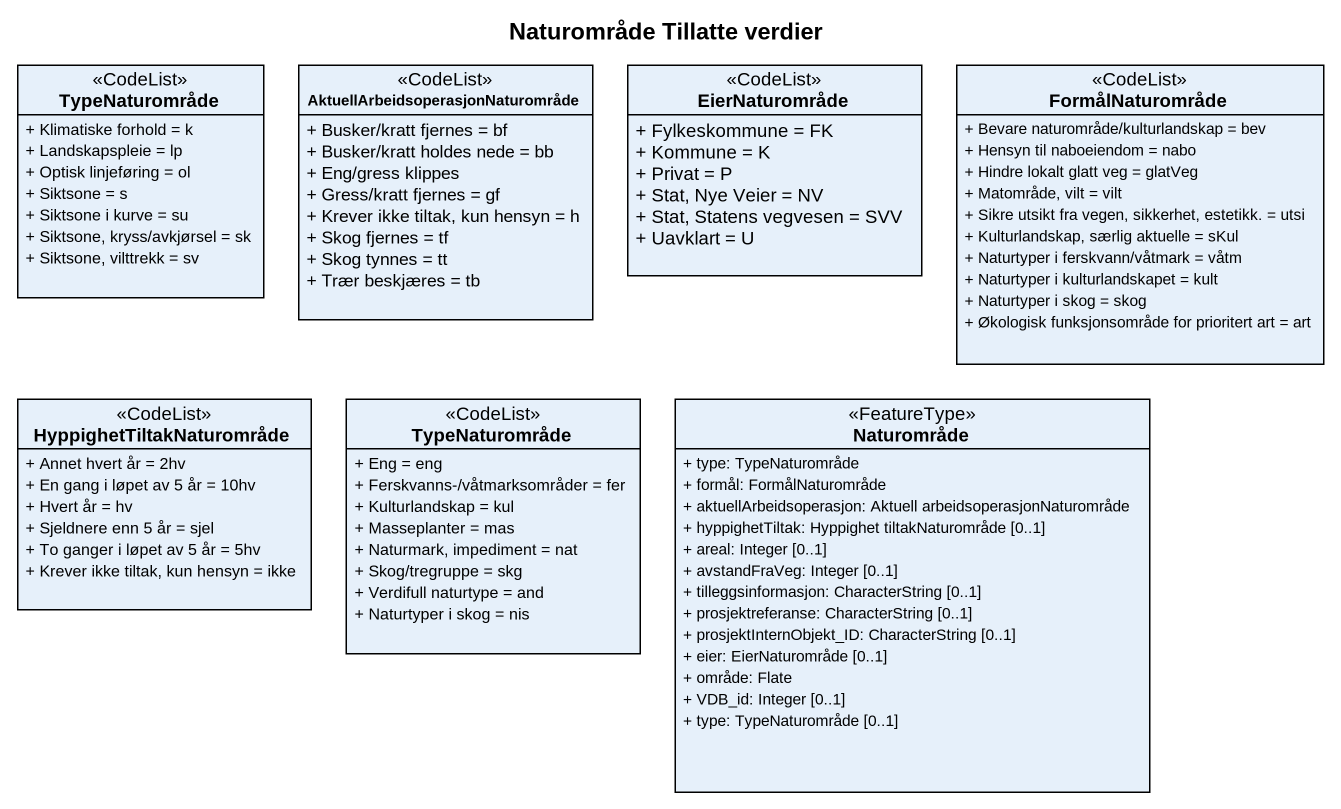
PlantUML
@startuml
title Naturområde Tillatte verdier
hide circle
hide empty members
skinparam classAttributeIconSize 0
class TypeNaturområde <<CodeList>> {
  + Klimatiske forhold = k
  + Landskapspleie = lp
  + Optisk linjeføring = ol
  + Siktsone = s
  + Siktsone i kurve = su
  + Siktsone, kryss/avkjørsel = sk
  + Siktsone, vilttrekk = sv
}
class "AktuellArbeidsoperasjonNaturområde" as AktuellArbeidsoperasjonNatur <<CodeList>> {
  + Busker/kratt fjernes = bf
  + Busker/kratt holdes nede = bb
  + Eng/gress klippes
  + Gress/kratt fjernes = gf
  + Krever ikke tiltak, kun hensyn = h
  + Skog fjernes = tf
  + Skog tynnes = tt
  + Trær beskjæres = tb
}
class EierNaturområde <<CodeList>> {
  + Fylkeskommune = FK
  + Kommune = K
  + Privat = P
  + Stat, Nye Veier = NV
  + Stat, Statens vegvesen = SVV
  + Uavklart = U
}
class FormålNaturområde <<CodeList>> {
  + Bevare naturområde/kulturlandskap = bev
  + Hensyn til naboeiendom = nabo
  + Hindre lokalt glatt veg = glatVeg
  + Matområde, vilt = vilt
  + Sikre utsikt fra vegen, sikkerhet, estetikk. = utsi
  + Kulturlandskap, særlig aktuelle = sKul
  + Naturtyper i ferskvann/våtmark = våtm
  + Naturtyper i kulturlandskapet = kult
  + Naturtyper i skog = skog
  + Økologisk funksjonsområde for prioritert art = art
}
class HyppighetTiltakNaturområde <<CodeList>> {
  + Annet hvert år = 2hv
  + En gang i løpet av 5 år = 10hv
  + Hvert år = hv
  + Sjeldnere enn 5 år = sjel
  + To ganger i løpet av 5 år = 5hv
  + Krever ikke tiltak, kun hensyn = ikke
}
class "TypeNaturområde" as TypeNaturområde_2 <<CodeList>> {
  + Eng = eng
  + Ferskvanns-/våtmarksområder = fer
  + Kulturlandskap = kul
  + Masseplanter = mas
  + Naturmark, impediment = nat
  + Skog/tregruppe = skg
  + Verdifull naturtype = and
  + Naturtyper i skog = nis
}
class Naturområde <<FeatureType>> {
  + type: TypeNaturområde
  + formål: FormålNaturområde
  + aktuellArbeidsoperasjon: Aktuell arbeidsoperasjonNaturområde
  + hyppighetTiltak: Hyppighet tiltakNaturområde [0..1]
  + areal: Integer [0..1]
  + avstandFraVeg: Integer [0..1]
  + tilleggsinformasjon: CharacterString [0..1]
  + prosjektreferanse: CharacterString [0..1]
  + prosjektInternObjekt_ID: CharacterString [0..1]
  + eier: EierNaturområde [0..1]
  + område: Flate
  + VDB_id: Integer [0..1]
  + type: TypeNaturområde [0..1]
}
@enduml
